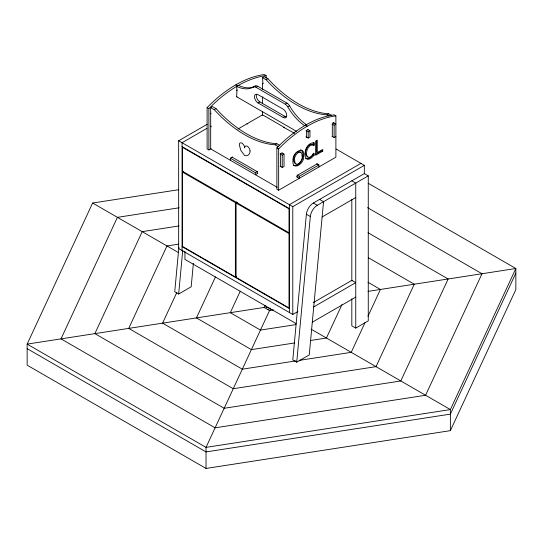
<?xml version="1.0" encoding="UTF-8"?>
<svg xmlns="http://www.w3.org/2000/svg" width="543" height="543" viewBox="0 0 543 543"><rect width="100%" height="100%" fill="white"/><g stroke="black" fill="none" stroke-linecap="round" stroke-linejoin="round"><path stroke-width="0.81" d="M178.891 247.113L174.731 291.74L178.661 294.014L191.184 286.785L193.383 263.206M178.661 294.014L182.753 250.228M351.816 298.691L351.816 325.82L355.753 328.094L368.269 320.865L368.269 175.864L364.339 173.597L313.359 203.028A9.923 5.729 -60 0 0 306.388 214.234L292.786 359.9L296.722 362.174L309.245 354.946L323.553 201.684L319.617 199.41M296.722 362.174L310.325 216.508A9.923 5.729 -60 0 1 317.295 205.302L368.269 175.864M211.22 126.241L210.684 126.193L210.684 107.602L212.469 106.571L216.046 108.634A104.955 60.592 60 0 0 276.869 143.746L279.726 145.402M237.067 96.898L236.619 96.756L236.979 89.941M262.554 89.636L262.554 83.846L263.09 83.181M247.662 124.048L247.35 123.607L237.875 129.078M262.9 96.959L262.554 97.068L262.554 103.808M283.677 127.333L294.754 133.422M178.749 189.704L92.622 203.028L27.15 344.106L27.15 365.174L206.028 468.446L450.378 430.647L515.85 289.568L515.85 268.5L368.195 183.256M176.821 292.48L162.581 323.153L242.314 369.186L295.935 360.891M215.496 276.862L196.444 317.913L251.389 349.638L294.754 342.932M240.271 291.191L230.3 312.68L260.464 330.09L295.894 324.612M368.032 291.367L515.85 268.5L450.378 409.578L206.028 447.378L27.15 344.106L264.156 307.44L265.14 305.322M273.611 309.91L269.532 310.542L206.028 447.378L206.028 468.446M341.975 304.575L326.445 338.024L310.603 340.475M365.113 322.427L351.233 352.339L299.288 360.376M367.964 316.291L380.419 289.453L367.984 282.272M515.85 273.048L450.378 414.119L206.028 451.919L27.15 348.647M317.363 164.448L317.207 163.85L297.435 175.246L297.082 175.864L297.435 177.31M281.057 166.409L280.453 166.565L280.446 154.076L280.799 153.459L282.231 153.045M313.243 153.153L313.243 154.646C311.377 156.737 308.58 159.812 305.512 158.475M314.139 155.162C301.806 169.504 302.193 141.804 314.139 142.952C315.571 147.119 311.085 143.556 309.591 146.074C307.474 147.879 306.571 150.737 306.557 153.459C306.361 155.21 307.331 158.128 309.598 157.287C311.954 157.511 314.791 149.827 314.139 155.162L313.243 154.646M306.917 137.08L306.381 137.033L306.395 130.727L307.813 129.601L308.173 129.804M332.852 136.564L332.316 136.517L332.316 124.123L333.748 122.888L334.108 123.091M236.619 86.432L238.411 85.4A38.675 22.331 60 0 0 255.251 86.004A5.057 2.919 60 0 1 257.776 86.256L287.009 103.129A5.057 2.919 60 0 1 289.541 105.804A38.675 22.331 60 0 0 306.381 124.639L304.589 125.677A38.675 22.331 60 0 1 287.749 106.835A5.057 2.919 60 0 0 285.224 104.168L255.991 87.287A5.057 2.919 60 0 0 253.459 87.036A38.675 22.331 60 0 1 236.619 86.432L236.979 90.355L236.619 90.559M262.554 83.846L262.914 83.642L262.554 77.656L264.346 76.617L267.923 78.687A104.955 60.592 60 0 0 328.739 113.799L331.603 115.449M210.684 107.602L214.261 109.666L216.046 108.634M253.459 87.036L255.251 86.004M262.554 77.656L266.131 79.719L267.923 78.687M255.991 87.287L257.776 86.256M297.897 311.512L292.786 314.458L178.661 248.572L178.661 140.752L207.134 124.313M206.883 128.386L182.061 142.714L182.061 250.533M258.081 102.953L283.127 117.41A5.057 2.919 60 0 0 286.704 115.347A5.057 2.919 60 0 0 283.127 109.15L258.081 94.692A5.057 2.919 60 0 0 254.504 96.756A5.057 2.919 60 0 0 258.081 102.953L259.873 101.921L284.919 116.378A5.057 2.919 60 0 0 286.704 116.86M285.224 104.168L287.009 103.129M266.131 78.117L266.131 75.586L264.346 74.554A111.729 64.508 -60 0 0 207.107 107.602L207.107 148.911L208.892 149.943L211.098 148.673M287.749 106.835L289.541 105.804M236.619 276.251L235.37 276.971L182.421 246.407L182.421 172.043L183.67 171.323M283.127 117.41L284.919 116.378M230.361 160.273L230.361 158.21L232.472 156.988M214.261 109.666A104.955 60.592 60 0 0 275.077 144.777L276.869 143.746M266.131 79.719A104.955 60.592 60 0 0 326.954 114.831L328.739 113.799M306.021 130.632L308.173 131.874L309.958 130.836L309.958 137.033L308.173 138.065L305.981 136.802M280.086 153.866L282.231 155.108L284.023 154.076L284.023 166.47L282.231 167.502L280.086 166.26M331.963 123.919L334.108 125.162L335.893 124.123L332.913 122.406M230.361 158.21L255.4 172.667L257.518 171.445M257.518 173.509L255.4 174.731L255.4 172.667M307.996 156.913C302.071 154.273 307.901 141.139 314.139 145.212M331.963 136.313L334.108 137.549L335.893 136.517M317.282 152.637L322.739 149.488L322.739 151.151L315.659 155.244L315.659 141.132L317.282 140.196L317.282 152.637L316.386 152.121L316.386 140.508M315.469 154.314L321.843 150.635L322.739 151.151M182.421 172.043L235.37 202.614L236.619 201.894M236.083 203.028L289.032 233.599L289.032 307.956L236.083 277.385L236.083 203.028L237.332 202.308M297.109 175.056L299.227 176.278L318.904 164.923L318.904 166.986M278.654 190.22L335.893 157.171L335.893 115.863L334.108 114.831A111.729 64.508 -60 0 0 276.869 147.879L276.869 189.188L278.654 190.22L278.654 148.911A111.729 64.508 -60 0 1 335.893 115.863M360.939 163.368L289.385 204.677L289.385 312.496M178.661 140.752L292.786 206.639L364.339 165.33L364.339 173.753M322.128 216.969L355.753 197.557M267.326 309.68L270.19 308.024L270.19 310.501M313.23 302.661L351.925 280.317M313.725 306.917L355.753 282.652L351.816 280.378M312.3 322.196L355.753 297.109M179.217 207.779L117.41 217.343L61.006 338.866L215.096 427.83L425.59 395.263L481.994 273.74L367.523 207.65M179.027 225.949L142.198 231.651L94.869 333.626L224.171 408.282L400.802 380.955L448.131 278.98L368.052 232.743M178.667 244.153L166.979 245.959L128.725 328.393L233.246 388.734L376.021 366.647L414.275 284.213L368.229 257.633M268.575 307.365L266.124 307.745L266.124 306.232M295.969 163.884C290.661 161.828 295.277 148.68 300.625 152.373M210.684 113.799L210.935 113.243M257.192 173.699L257.545 173.488L257.192 171.636L232.058 157.137L231.895 157.735M300.659 149.576C306.252 153.988 300.91 167.19 293.546 165.343M326.954 114.831L329.099 116.073M235.723 84.884L237.515 85.916M305.485 125.162L307.277 126.193M307.813 129.601L309.958 130.836M336.117 149.04L364.339 165.33M236.687 96.797L296.498 131.331M314.139 142.952L313.243 142.436L313.243 144.696M313.114 144.771L314.01 145.286M351.816 180.826L355.753 183.093L355.753 328.094M316.786 163.701L318.904 164.923M275.077 144.777L278.654 146.848M207.107 107.602L208.892 108.634A111.729 64.508 -60 0 1 266.131 75.586M276.869 147.879L278.654 148.911M281.878 152.834L284.023 154.076M296.41 176.719L299.227 178.348L299.227 176.278M313.359 203.028L317.295 205.302M277.195 187.315L210.684 148.911L210.684 127.014L211.037 126.811L210.684 126.193M306.388 214.234L310.325 216.508M182.061 146.637L289.385 208.607M182.061 246.61L289.385 308.573M92.622 203.028L178.647 252.692M311.139 329.187L450.378 409.578L450.378 430.647M296.132 323.608L184.939 259.411L184.939 251.375M264.156 307.44L269.532 310.542M351.816 199.478L351.816 280.88M334.108 125.162L334.108 137.549M308.173 131.874L308.173 138.065M292.786 206.639L292.786 314.458M282.231 155.108L282.231 167.502M262.554 111.383L262.554 115.591M235.37 202.614L235.37 276.971M208.892 108.634L208.892 149.943M284.22 127.211A0.76 0.441 0 0 1 283.263 126.784L262.554 114.831L248.11 123.173A0.76 0.441 0 0 1 246.97 123.553M259.873 101.921A5.057 2.919 60 0 1 256.418 94.726M302.098 156.024C303.578 160.748 294.734 169.423 294.673 160.307C293.172 155.569 302.064 146.875 302.098 156.024M250.038 150.947C250.384 153.879 247.588 156.588 244.669 155.576L240.787 150.37L239.3 144.75A3.794 2.192 60 0 1 241.988 143.203A3.794 2.192 60 0 1 244.669 147.852A3.794 2.192 60 0 1 247.35 146.305A3.794 2.192 60 0 1 250.038 150.947M293.077 159.561C291.157 171.927 304.311 164.142 303.693 156.737C305.587 144.418 292.473 152.196 293.077 159.561M289.032 208.811L182.421 147.262L182.421 171.221L289.032 232.771L289.032 208.811"/></g></svg>
